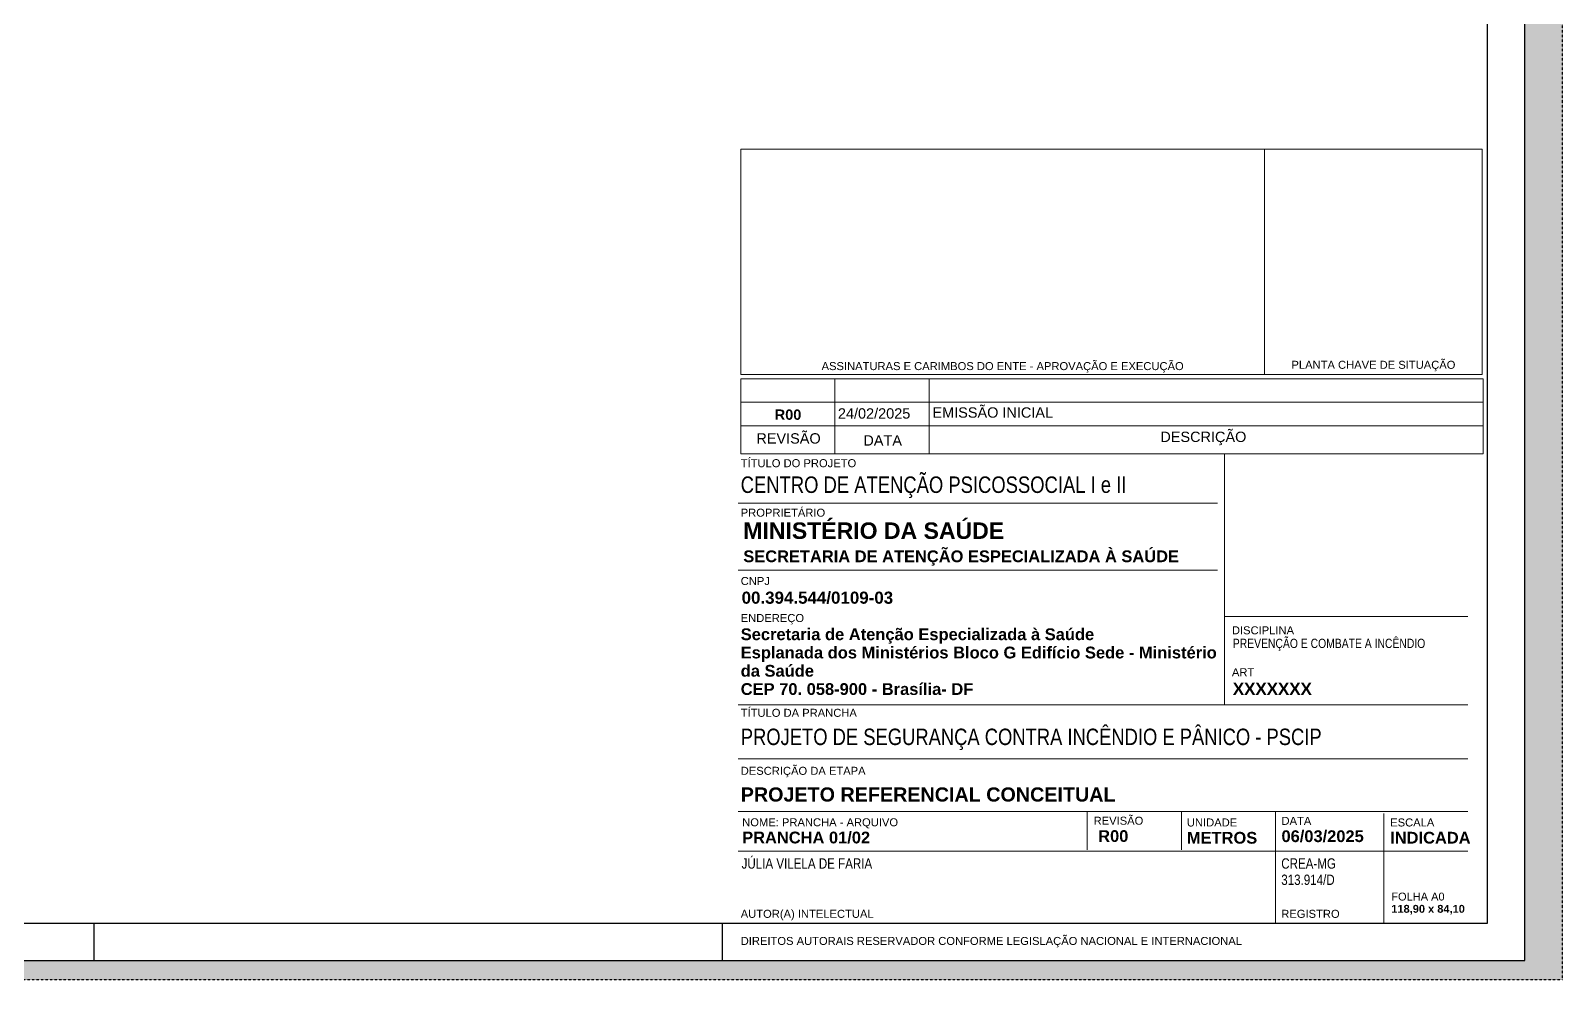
# Model space of a CAD drawing. Header units: metres. Extents: x -1783 to 21505, y -57 to 13660.
# Drawn here: x 3971 to 9417, y 5740 to 9115 of the extents above; entities that cross this region are included whole.
import ezdxf

# ---------------------------------------------------------------- set-up
doc = ezdxf.new("R2010")
doc.units = ezdxf.units.M
doc.header["$MEASUREMENT"] = 0
doc.linetypes.add('HIDDEN', pattern=[0.009525, 0.00635, -0.003175])
for name, color, linetype, lineweight in [('0_Caneta_No__1', 7, 'Continuous', 35), ('0_Caneta_No__241', 7, 'Continuous', 13), ('0_Caneta_No__8', 7, 'Continuous', 9)]:
    doc.layers.add(name, color=color, linetype=linetype, lineweight=lineweight)
for name, color, linetype in [('cotas', 7, 'Continuous'), ('P01', 5, 'Continuous'), ('P015', 121, 'Continuous'), ('P02', 6, 'Continuous'), ('P03', 7, 'Continuous'), ('P06', 7, 'Continuous')]:
    doc.layers.add(name, color=color, linetype=linetype)
doc.styles.add('GENERATED_STYLE_1', font='arial.ttf')
doc.styles.add('GENERATED_STYLE_2', font='arial.ttf', dxfattribs={"width": 0.8})

msp = doc.modelspace()

# ---------------------------------------------------------------- hatches: boundary and pattern name
at = {"layer": 'cotas'}
h = msp.add_hatch(color=7, dxfattribs=at)
h.dxf.hatch_style = 1
h.paths.add_polyline_path([(9417.498, 13659.963), (-1782.502, 13659.963), (-1782.502, 5739.963), (9417.498, 5739.963)])
h.paths.add_polyline_path([(-1515.835, 13593.296), (9284.165, 13593.296), (9284.165, 5806.63), (-1515.835, 5806.63)], flags=16)

# ---------------------------------------------------------------- linework, layer by layer
at = {"layer": '0_Caneta_No__241', "color": 7, "linetype": 'Continuous', "lineweight": 13, "ltscale": 1000}
for p, q in [((8358.644, 8693.794), (8358.644, 7892.189)), ((6495.988, 7875.895), (9136.447, 7875.895)), ((6830.758, 7609.114), (6830.758, 7875.895)), ((7165.527, 7609.114), (7165.527, 7875.895)), ((6495.988, 7792.72), (9136.447, 7792.72)), ((6495.988, 7709.544), (9136.447, 7709.544))]:
    msp.add_line(p, q, dxfattribs=at)
for points in [[(6495.988, 7892.189), (9132.796, 7892.189), (9132.796, 8693.794), (6495.988, 8693.794)], [(9136.447, 7609.114), (6495.988, 7609.114), (6495.988, 7875.895), (9136.447, 7875.895)]]:
    msp.add_lwpolyline(points, close=True, dxfattribs=at)
at = {"layer": '0_Caneta_No__8', "color": 7, "linetype": 'Continuous', "lineweight": 9, "ltscale": 1000}
for p, q in [((8216.499, 7609.114), (8216.499, 6716.886)), ((8191.174, 7433.662), (6486.858, 7433.662)), ((8191.174, 7195.79), (6486.858, 7195.79)), ((9081.32, 7031.375), (8216.499, 7031.375)), ((9081.32, 6716.886), (6486.858, 6716.886)), ((9081.32, 6716.886), (6486.858, 6716.886)), ((9081.32, 6525.089), (6486.858, 6525.089)), ((9081.32, 6337.256), (6486.858, 6337.256)), ((7728.294, 6337.256), (7728.294, 6200.59)), ((8063.063, 6337.256), (8063.063, 6200.59)), ((8397.833, 6337.256), (8397.833, 6200.59)), ((8782.817, 6330), (8782.817, 6153.37)), ((8397.833, 6215.539), (8397.833, 5939.963)), ((9081.32, 6195.511), (6486.858, 6195.511)), ((8782.817, 6183.237), (8782.817, 5939.963)), ((9150.831, 5939.963), (6430.831, 5939.963))]:
    msp.add_line(p, q, dxfattribs=at)
at = {"layer": 'P01', "color": 7, "linetype": 'HIDDEN', "ltscale": 3}
msp.add_lwpolyline([(-1782.502, 5739.963), (9417.498, 5739.963), (9417.498, 13659.963), (-1782.502, 13659.963)], close=True, dxfattribs=at)
at = {"layer": 'P015', "color": 7}
msp.add_lwpolyline([(-1515.835, 5806.63), (9284.165, 5806.63), (9284.165, 13593.296), (-1515.835, 13593.296)], close=True, dxfattribs=at)
at = {"layer": 'P02', "color": 7}
for p, q in [((4197.498, 5806.63), (4197.498, 5939.963)), ((6430.831, 5806.63), (6430.831, 5939.963))]:
    msp.add_line(p, q, dxfattribs=at)
at = {"layer": 'P03'}
msp.add_lwpolyline([(-1382.502, 5939.963), (9150.831, 5939.963), (9150.831, 13459.963), (-1382.502, 13459.963)], close=True, dxfattribs=at)
at = {"layer": 'P06', "color": 7}
msp.add_lwpolyline([(-1382.502, 5939.963), (9150.831, 5939.963), (9150.831, 13459.963), (-1382.502, 13459.963)], close=True, dxfattribs=at)

# ---------------------------------------------------------------- texts
at = {"layer": '0_Caneta_No__1', "color": 7, "linetype": 'Continuous', "lineweight": 35}
for s, insert, char_height, attachment_point, style in [('\\A1;REVISÃO', (6665.956, 7682.789), 36.82462, 2, 'GENERATED_STYLE_1'), ('\\A1;DESCRIÇÃO', (8140.932, 7688.347), 36.82462, 2, 'GENERATED_STYLE_1'), ('\\A1;DATA', (7000.725, 7675.548), 36.8246, 2, 'GENERATED_STYLE_1'), ('\\A1;TÍTULO DO PROJETO', (6495.988, 7590.412), 28.45538, 1, 'GENERATED_STYLE_1'), ('\\A1;CENTRO DE ATENÇÃO PSICOSSOCIAL I e II', (6495.897, 7528.919), 58.58462, 1, 'GENERATED_STYLE_2'), ('\\A1;PROPRIETÁRIO ', (6495.988, 7414.338), 28.45538, 1, 'GENERATED_STYLE_1'), ('\\A1;{\\fArial|b1|i0|c0|p34;\\W1;MINISTÉRIO DA SAÚDE }', (6505.119, 7365.479), 58.58462, 1, 'GENERATED_STYLE_2'), ('\\A1;{\\fArial|b1|i0|c0|p34;\\W1;SECRETARIA DE ATENÇÃO ESPECIALIZADA À SAÚDE}', (6505.119, 7265.872), 41.84615, 1, 'GENERATED_STYLE_2'), ('\\A1;CNPJ', (6495.988, 7171.252), 28.4554, 1, 'GENERATED_STYLE_1'), ('\\A1;{\\fArial|b1|i0|c0|p34;\\W1;00.394.544/0109-03 }', (6499.199, 7119.303), 43.07829, 1, 'GENERATED_STYLE_2'), ('\\A1;ENDEREÇO', (6495.988, 7039.633), 28.45538, 1, 'GENERATED_STYLE_1'), ('\\A1;DISCIPLINA', (8242.533, 6995.951), 28.45538, 1, 'GENERATED_STYLE_1'), ('\\A1;ART', (8242.533, 6846.829), 28.4554, 1, 'GENERATED_STYLE_1'), ('\\A1;ART', (8242.533, 6846.829), 28.4554, 1, 'GENERATED_STYLE_1'), ('\\A1;{\\fArial|b1|i0|c0|p34;\\W1;XXXXXXX}', (8245.744, 6794.88), 43.07829, 1, 'GENERATED_STYLE_2'), ('\\A1;TÍTULO DA PRANCHA', (6495.988, 6702.398), 28.45538, 1, 'GENERATED_STYLE_1'), ('\\A1;PROJETO DE SEGURANÇA CONTRA INCÊNDIO E PÂNICO - PSCIP ', (6496.167, 6631.962), 58.46276, 1, 'GENERATED_STYLE_2'), ('\\A1;DESCRIÇÃO DA ETAPA', (6495.988, 6496.128), 28.45538, 1, 'GENERATED_STYLE_1'), ('\\A1;{\\fArial|b1|i0|c0|p34;\\W1;PROJETO REFERENCIAL CONCEITUAL}', (6495.988, 6422.795), 50.21538, 1, 'GENERATED_STYLE_2'), ('\\A1;AUTOR(A) INTELECTUAL', (6495.988, 5987.367), 28.45538, 1, 'GENERATED_STYLE_1'), ('\\A1;REGISTRO', (8417.984, 5987.367), 28.45538, 1, 'GENERATED_STYLE_1'), ('\\A1;DIREITOS AUTORAIS RESERVADOR CONFORME LEGISLAÇÃO NACIONAL E INTERNACIONAL', (6495.988, 5853.692), 28.45538, 7, 'GENERATED_STYLE_1')]:
    msp.add_mtext(s, dxfattribs=dict(at, insert=insert, char_height=char_height, attachment_point=attachment_point, style=style))
at = {"layer": '0_Caneta_No__1', "color": 7, "linetype": 'Continuous', "lineweight": 35, "insert": (6495.988, 6988.615), "char_height": 41.93731, "width": 1731.69897, "attachment_point": 1, "line_spacing_factor": 0.92955, "style": 'GENERATED_STYLE_2'}
msp.add_mtext('\\A1;{\\fArial|b1|i0|c0|p34;\\W1;Secretaria de Atenção Especializada à Saúde\\PEsplanada dos Ministérios Bloco G Edifício Sede - Ministério da Saúde \\PCEP 70. 058-900 - Brasília- DF }', dxfattribs=at)
at = {"layer": '0_Caneta_No__1', "color": 7, "linetype": 'Continuous', "lineweight": 35, "insert": (8245.744, 6951.698), "char_height": 33, "width": 1249.85743, "attachment_point": 1, "style": 'GENERATED_STYLE_2'}
msp.add_mtext('\\A1;PREVENÇÃO E COMBATE A INCÊNDIO', dxfattribs=at)
msp.add_mtext('\\A1;PREVENÇÃO E COMBATE A INCÊNDIO', dxfattribs=at)
at = {"layer": '0_Caneta_No__1', "color": 7, "linetype": 'Continuous', "lineweight": 35, "attachment_point": 1}
for s, insert, char_height, line_spacing_factor, style in [('\\A1;REVISÃO\\P{\\fArial|b1|i0|c0|p34;\\H1.4706x; R00}', (7750.791, 6318.612), 28.45538, 1.009702, 'GENERATED_STYLE_1'), ('\\A1;DATA\\P{\\fArial|b1|i0|c0|p34;\\H1.4706x;06/03/2025}', (8418.786, 6318.095), 28.45538, 1.008897, 'GENERATED_STYLE_1'), ('\\A1;NOME: PRANCHA - ARQUIVO\\P{\\fArial|b1|i0|c0|p34;\\H1.4706x;PRANCHA 01/02}', (6501.199, 6313.016), 28.45538, 1.00103, 'GENERATED_STYLE_1'), ('\\A1;UNIDADE\\P{\\fArial|b1|i0|c0|p34;\\H1.4706x;METROS}', (8082.444, 6312.379), 28.45538, 1.008897, 'GENERATED_STYLE_1'), ('\\A1;ESCALA\\P{\\fArial|b1|i0|c0|p34;\\H1.4706x;INDICADA}', (8805.344, 6312.378), 28.45538, 1.001929, 'GENERATED_STYLE_1'), ('\\A1;JÚLIA VILELA DE FARIA', (6499.199, 6170.637), 36.82462, 0.861301, 'GENERATED_STYLE_2'), ('\\A1;CREA-MG\\P313.914/D', (8417.984, 6170.637), 36.82462, 0.943209, 'GENERATED_STYLE_2'), ('\\A1;FOLHA A0\\P{\\fArial|b1|i0|c0|p34;118,90 x 84,10}', (8809.245, 6048.575), 28.06017, 0.932759, 'GENERATED_STYLE_1')]:
    msp.add_mtext(s, dxfattribs=dict(at, insert=insert, char_height=char_height, line_spacing_factor=line_spacing_factor, style=style))
at = {"layer": '0_Caneta_No__241', "color": 7, "linetype": 'Continuous', "lineweight": 13}
for s, insert, char_height, attachment_point, style in [('\\A1;ASSINATURAS E CARIMBOS DO ENTE - APROVAÇÃO E EXECUÇÃO', (7427.316, 7935.787), 28.45538, 2, 'GENERATED_STYLE_1'), ('\\A1;PLANTA CHAVE DE SITUAÇÃO', (8745.72, 7940.399), 28.45538, 2, 'GENERATED_STYLE_1'), ('\\A1;{\\fArial|b1|i0|c0|p34;\\W1; R00}', (6657.049, 7767.286), 36.82462, 2, 'GENERATED_STYLE_2'), ('\\A1;24/02/2025', (6841.55, 7771.534), 36.82462, 1, 'GENERATED_STYLE_1'), ('\\A1;EMISSÃO INICIAL', (7177.795, 7774.877), 36.82462, 1, 'GENERATED_STYLE_1')]:
    msp.add_mtext(s, dxfattribs=dict(at, insert=insert, char_height=char_height, attachment_point=attachment_point, style=style))

doc.saveas('drawing.dxf')
